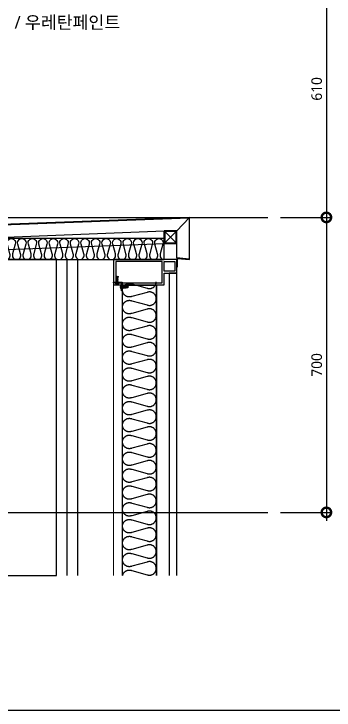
# Model space of a CAD drawing. Header units: millimetres. Extents: x 465 to 41696, y 198 to 5730.
# Drawn here: x 28895 to 29654, y 360 to 2012 of the extents above; entities that cross this region are included whole.
import ezdxf
from ezdxf.enums import TextEntityAlignment as Align
from ezdxf.xclip import XClip

# ---------------------------------------------------------------- set-up
doc = ezdxf.new("R2010")
doc.units = ezdxf.units.MM
doc.header["$LTSCALE"] = 200
doc.header["$XCLIPFRAME"] = 0
doc.linetypes.add('CEN', pattern=[62, 60, -1, 0, -1])
doc.linetypes.add('CEN-OC', pattern=[10, 9.25, -0.25, 0.25, -0.25])
doc.layers.get('DEFPOINTS').update_dxf_attribs({"color": 137})
for name, color, linetype in [('01단열재', 252, 'Continuous'), ('A-CON', 2, 'Continuous'), ('AA-DWXM-CURT', 4, 'Continuous'), ('cen', 1, 'CEN'), ('CTR', 1, 'CEN-OC'), ('deta', 8, 'Continuous'), ('DIM-INT', 7, 'Continuous'), ('ELE-4', 4, 'Continuous'), ('ELE-6', 6, 'Continuous'), ('ELE-8', 8, 'Continuous'), ('HAT-253', 253, 'Continuous'), ('INSUL', 252, 'Continuous'), ('PANEL', 6, 'Continuous'), ('S-253', 252, 'Continuous'), ('STL', 4, 'Continuous'), ('TABLE', 7, 'Continuous'), ('TEXT', 3, 'Continuous'), ('WIN1', 7, 'Continuous')]:
    doc.layers.add(name, color=color, linetype=linetype)
doc.layers.add('insulation', color=8, linetype='Continuous', lineweight=5)
doc.styles.add('arial', font='arial.ttf')
doc.styles.add('스타일1', font='malgun.ttf')
doc.linetypes.add('INSUL50', pattern='A,0.00254,-2.54,[134,ltypeshp.shx,S=6.25,R=0,X=-2.54,Y=0],-19.92,[134,ltypeshp.shx,S=6.25,R=180,X=2.54,Y=0],-2.54', length=25.00254)
doc.dimstyles.new('CJA$0', dxfattribs={"dimscale": 300, "dimtxt": 2.7, "dimasz": 1, "dimexe": 2, "dimexo": 3, "dimgap": 1, "dimtad": 1, "dimdec": 0, "dimzin": 1, "dimdsep": 46, "dimtxsty": 'arial', "dimblk": 'DOT', "dimcen": 0.09, "dimdle": 1, "dimclrd": 256, "dimclre": 256, "dimclrt": 3, "dimadec": 0, "dimazin": 0, "dimtfac": 1, "dimtdec": 0, "dimtmove": 2, "dimatfit": 3, "dimldrblk": 'DOT', "dimfxl": 1, "dimtolj": 1, "dimtzin": 1, "dimarcsym": 0})

# ---------------------------------------------------------------- blocks, each defined once
blk = doc.blocks.new('_DotSmall')
at = {"color": 0, "linetype": 'ByBlock', "const_width": 0.5}
blk.add_lwpolyline([(-0.0625, 0, 1), (0.0625, 0, 1)], format="xyb", close=True, dxfattribs=at)
blk = doc.blocks.new('*D304')
at = {"layer": 'DEFPOINTS', "color": 0, "transparency": 16777216}
for p in [(29497.1, 1529.1), (29497.1, 829.1), (29636.1, 829.1)]:
    blk.add_point(p, dxfattribs=at)
at = {"layer": 'DIM-INT', "color": 7, "lineweight": -2, "transparency": 16777216}
for p, q in [((29636.1, 1549.1), (29636.1, 809.1)), ((29527.1, 1529.1), (29646.1, 1529.1)), ((29527.1, 829.1), (29646.1, 829.1))]:
    blk.add_line(p, q, dxfattribs=at)
at = {"layer": 'DIM-INT', "color": 7, "lineweight": -2, "transparency": 16777216, "xscale": 45, "yscale": 45, "zscale": 45}
for p, rotation in [((29636.1, 1529.1), 90), ((29636.1, 829.1), 270)]:
    blk.add_blockref('_DotSmall', p, dxfattribs=dict(at, rotation=rotation))
at = {"layer": 'DIM-INT', "color": 3, "transparency": 16777216, "insert": (29613.2, 1179.1), "char_height": 25, "attachment_point": 5, "rotation": 90, "style": '스타일1'}
blk.add_mtext('\\A1;700', dxfattribs=at)
blk = doc.blocks.new('_DOT')
at = {"color": 0, "linetype": 'ByBlock'}
blk.add_line((-0.5, 0), (-1, 0), dxfattribs=at)
at = {"color": 0, "linetype": 'ByBlock', "const_width": 0.5}
blk.add_lwpolyline([(-0.25, 0, 1), (0.25, 0, 1)], format="xyb", close=True, dxfattribs=at)
blk = doc.blocks.new('*D305')
at = {"layer": 'DEFPOINTS', "color": 0, "transparency": 16777216}
for p in [(29497.1, 2139.1), (29497.1, 1529.1), (29636.1, 1529.1)]:
    blk.add_point(p, dxfattribs=at)
at = {"layer": 'DIM-INT', "color": 7, "lineweight": -2, "transparency": 16777216}
for p, q in [((29636.1, 2159.1), (29636.1, 1509.1)), ((29527.1, 2139.1), (29646.1, 2139.1)), ((29527.1, 1529.1), (29646.1, 1529.1))]:
    blk.add_line(p, q, dxfattribs=at)
at = {"layer": 'DIM-INT', "color": 7, "lineweight": -2, "transparency": 16777216, "xscale": 45, "yscale": 45, "zscale": 45}
for p, rotation in [((29636.1, 2139.1), 90), ((29636.1, 1529.1), 270)]:
    blk.add_blockref('_DotSmall', p, dxfattribs=dict(at, rotation=rotation))
at = {"layer": 'DIM-INT', "color": 3, "transparency": 16777216, "insert": (29613.1, 1834.1), "char_height": 25, "attachment_point": 5, "rotation": 90, "style": '스타일1'}
blk.add_mtext('\\A1;610', dxfattribs=at)
blk = doc.blocks.new('WB-150-C')
at = {"layer": 'WIN1', "color": 251}
blk.add_line((38.9, 30), (217.2, 30), dxfattribs=at)
at = {"layer": 'WIN1'}
blk.add_lwpolyline([(195, 32.5), (170, 32.5), (170, 60), (50, 60), (50, 0), (170, 0), (170, 27.5), (195, 27.5)], close=True, dxfattribs=at)
at = {"layer": 'WIN1', "color": 251}
blk.add_lwpolyline([(55, 55), (55, 5), (165, 5), (165, 55)], close=True, dxfattribs=at)
blk.add_arc((224, 30), 26, 157.3801, 202.6199, dxfattribs=at)
blk = doc.blocks.new('WB-150-E')
at = {"layer": 'WIN1'}
blk.add_lwpolyline([(200, 60), (50, 60), (50, 0), (170, 0), (170, 27.5), (200, 27.5), (200, 60)], dxfattribs=at)
at = {"layer": 'WIN1', "color": 251}
blk.add_lwpolyline([(55, 55), (55, 5), (165, 5), (165, 55)], close=True, dxfattribs=at)
blk.add_lwpolyline([(195, 32.5), (170, 32.5), (170, 55), (195, 55), (195, 32.5)], dxfattribs=at)
blk = doc.blocks.new('WWW-150-6000')
at = {"layer": 'AA-DWXM-CURT'}
for points in [[(132, 4440), (150, 4440), (150, 5967.5), (132, 5967.5)], [(132, 910), (150, 910), (150, 4420), (132, 4420)], [(132, 32.5), (150, 32.5), (150, 890), (132, 890)]]:
    blk.add_lwpolyline(points, close=True, dxfattribs=at)
at = {"layer": 'deta', "lineweight": 25}
for p, q in [((6.7, 5955.3), (10.8, 5956.1)), ((6.7, 5953.8), (10.8, 5954.6)), ((6.7, 5952.2), (10.8, 5953)), ((6.7, 5950.6), (10.8, 5951.4)), ((6.7, 5949), (10.8, 5949.8)), ((6.7, 5947.4), (10.8, 5948.2)), ((7.1, 5956.4), (8.8, 5960.8)), ((7.1, 5954), (7.1, 5955)), ((7.1, 5952.4), (7.1, 5953.4)), ((7.1, 5950.8), (7.1, 5951.8)), ((7.1, 5949.2), (7.1, 5950.2)), ((7.1, 5947.6), (7.1, 5948.6)), ((8.8, 5960.8), (8.2, 5955.9)), ((8.8, 5944.8), (8.8, 5960.8)), ((10.4, 5955), (10.4, 5955.9)), ((10.4, 5953.4), (10.4, 5954.3)), ((10.4, 5951.8), (10.4, 5952.7)), ((10.4, 5950.2), (10.4, 5951.2)), ((10.4, 5948.6), (10.4, 5949.6)), ((18.8, 5934.9), (34.8, 5934.9)), ((20, 5946), (20, 5920)), ((20, 5940), (102.4, 5940)), ((21.2, 4467.2), (21.2, 5938.8)), ((101.2, 5938.8), (21.2, 5938.8)), ((21.4, 5936.9), (22.2, 5932.9)), ((21.6, 5936.5), (22.6, 5936.5)), ((22.6, 5933.2), (23.6, 5933.2)), ((23, 5936.9), (23.8, 5932.9)), ((23.2, 5936.5), (24.2, 5936.5)), ((24.2, 5933.2), (25.2, 5933.2)), ((24.6, 5936.9), (25.4, 5932.9)), ((24.8, 5936.5), (25.8, 5936.5)), ((25.8, 5933.2), (26.7, 5933.2)), ((26.2, 5936.9), (27, 5932.9)), ((26.4, 5936.5), (27.4, 5936.5)), ((27.4, 5933.2), (28.3, 5933.2)), ((27.8, 5936.9), (28.5, 5932.9)), ((28, 5936.5), (28.9, 5936.5)), ((28.9, 5933.2), (29.9, 5933.2)), ((29.3, 5936.9), (30.1, 5932.9)), ((34.8, 5934.9), (29.9, 5935.5)), ((30.4, 5936.5), (34.8, 5934.9)), ((101.2, 5938.8), (101.2, 4467.2)), ((102.4, 4466), (102.4, 5940)), ((20, 5920), (21.2, 5920)), ((-20.5, 4800), (-20.5, 4660)), ((19.5, 4761), (19.5, 4779)), ((49.5, 4761), (49.5, 4779)), ((10.5, 4770), (28.5, 4770)), ((40.5, 4770), (58.5, 4770)), ((19.5, 4699), (19.5, 4681)), ((49.5, 4699), (49.5, 4681)), ((10.5, 4690), (28.5, 4690)), ((40.5, 4690), (58.5, 4690)), ((20, 4486), (21.2, 4486)), ((20, 4466), (20, 4486)), ((8.8, 4461.2), (8.8, 4445.2)), ((18.8, 4471.1), (34.8, 4471.1)), ((20, 4466), (102.4, 4466)), ((101.2, 4467.2), (21.2, 4467.2)), ((21.4, 4469.1), (22.2, 4473.1)), ((21.6, 4469.5), (22.6, 4469.5)), ((22.6, 4472.8), (23.6, 4472.8)), ((23, 4469.1), (23.8, 4473.1)), ((23.2, 4469.5), (24.2, 4469.5)), ((24.2, 4472.8), (25.2, 4472.8)), ((24.6, 4469.1), (25.4, 4473.1)), ((24.8, 4469.5), (25.8, 4469.5)), ((25.8, 4472.8), (26.7, 4472.8)), ((26.2, 4469.1), (27, 4473.1)), ((26.4, 4469.5), (27.4, 4469.5)), ((27.4, 4472.8), (28.3, 4472.8)), ((27.8, 4469.1), (28.5, 4473.1)), ((28, 4469.5), (28.9, 4469.5)), ((28.9, 4472.8), (29.9, 4472.8)), ((29.3, 4469.1), (30.1, 4473.1)), ((34.8, 4471.1), (29.9, 4470.5)), ((30.4, 4469.5), (34.8, 4471.1)), ((6.7, 4458.6), (10.8, 4457.8)), ((6.7, 4457), (10.8, 4456.2)), ((6.7, 4455.4), (10.8, 4454.6)), ((6.7, 4453.8), (10.8, 4453)), ((6.7, 4452.2), (10.8, 4451.4)), ((6.7, 4450.7), (10.8, 4449.9)), ((7.1, 4458.4), (7.1, 4457.4)), ((7.1, 4456.8), (7.1, 4455.8)), ((7.1, 4455.2), (7.1, 4454.2)), ((7.1, 4453.6), (7.1, 4452.6)), ((7.1, 4452), (7.1, 4451.1)), ((7.1, 4449.6), (8.8, 4445.2)), ((8.8, 4445.2), (8.2, 4450.1)), ((10.4, 4457.4), (10.4, 4456.4)), ((10.4, 4455.8), (10.4, 4454.8)), ((10.4, 4454.2), (10.4, 4453.3)), ((10.4, 4452.6), (10.4, 4451.7)), ((10.4, 4451.1), (10.4, 4450.1))]:
    blk.add_line(p, q, dxfattribs=at)
for points in [[(7.1, 5947), (7.1, 5945.3, -0.414214), (6.6, 5944.8), (5.4, 5944.8, 0.383591), (4.9, 5944.4, 0.058295), (4.9, 5942.8, 0.28422), (5.3, 5942.4, 0.169538), (12.3, 5942.4, 0.28422), (12.6, 5942.8, 0.058295), (12.6, 5944.4, 0.383591), (12.1, 5944.8), (10.9, 5944.8, -0.414214), (10.4, 5945.3), (10.4, 5948)], [(21, 5936.5), (19.3, 5936.5, -0.414214), (18.8, 5937), (18.8, 5938.2, 0.383591), (18.3, 5938.7, 0.058295), (16.8, 5938.7, 0.28422), (16.4, 5938.4, 0.169538), (16.4, 5931.4, 0.28422), (16.8, 5931, 0.058295), (18.3, 5931, 0.383591), (18.8, 5931.5), (18.8, 5932.7, -0.414214), (19.3, 5933.2), (22, 5933.2)], [(7.1, 4459), (7.1, 4460.7, 0.414214), (6.6, 4461.2), (5.4, 4461.2, -0.383591), (4.9, 4461.6, -0.058295), (4.9, 4463.2, -0.28422), (5.3, 4463.6, -0.169538), (12.3, 4463.6, -0.28422), (12.6, 4463.2, -0.058295), (12.6, 4461.6, -0.383591), (12.1, 4461.2), (10.9, 4461.2, 0.414214), (10.4, 4460.7), (10.4, 4458)], [(21, 4469.5), (19.3, 4469.5, 0.414214), (18.8, 4469), (18.8, 4467.8, -0.383591), (18.3, 4467.3, -0.058295), (16.8, 4467.3, -0.28422), (16.4, 4467.6, -0.169538), (16.4, 4474.6, -0.28422), (16.8, 4475, -0.058295), (18.3, 4475, -0.383591), (18.8, 4474.5), (18.8, 4473.3, 0.414214), (19.3, 4472.8), (22, 4472.8)]]:
    blk.add_lwpolyline(points, format="xyb", dxfattribs=at)
for points in [[(10.4, 5955.9), (7.1, 5955), (6.7, 5955.3), (7.1, 5955.6), (10.4, 5956.5), (10.8, 5956.1)], [(10.4, 5954.3), (7.1, 5953.4), (6.7, 5953.8), (7.1, 5954), (10.4, 5955), (10.8, 5954.6)], [(10.4, 5952.7), (7.1, 5951.8), (6.7, 5952.2), (7.1, 5952.4), (10.4, 5953.4), (10.8, 5953)], [(10.4, 5951.2), (7.1, 5950.2), (6.7, 5950.6), (7.1, 5950.8), (10.4, 5951.8), (10.8, 5951.4)], [(10.4, 5949.6), (7.1, 5948.6), (6.7, 5949), (7.1, 5949.2), (10.4, 5950.2), (10.8, 5949.8)], [(10.4, 5948), (7.1, 5947), (6.7, 5947.4), (7.1, 5947.6), (10.4, 5948.6), (10.8, 5948.2)], [(22, 5933.2), (21, 5936.5), (21.4, 5936.9), (21.6, 5936.5), (22.6, 5933.2), (22.2, 5932.9)], [(23.6, 5933.2), (22.6, 5936.5), (23, 5936.9), (23.2, 5936.5), (24.2, 5933.2), (23.8, 5932.9)], [(25.2, 5933.2), (24.2, 5936.5), (24.6, 5936.9), (24.8, 5936.5), (25.8, 5933.2), (25.4, 5932.9)], [(26.7, 5933.2), (25.8, 5936.5), (26.2, 5936.9), (26.4, 5936.5), (27.4, 5933.2), (27, 5932.9)], [(28.3, 5933.2), (27.4, 5936.5), (27.8, 5936.9), (28, 5936.5), (28.9, 5933.2), (28.5, 5932.9)], [(29.9, 5933.2), (28.9, 5936.5), (29.3, 5936.9), (29.6, 5936.5), (30.5, 5933.2), (30.1, 5932.9)], [(22.2, 4765.3), (25, 4770), (22.2, 4774.7), (16.8, 4774.7), (14, 4770), (16.8, 4765.3)], [(52.2, 4765.3), (55, 4770), (52.2, 4774.7), (46.8, 4774.7), (44, 4770), (46.8, 4765.3)], [(22.2, 4694.7), (25, 4690), (22.2, 4685.3), (16.8, 4685.3), (14, 4690), (16.8, 4694.7)], [(52.2, 4694.7), (55, 4690), (52.2, 4685.3), (46.8, 4685.3), (44, 4690), (46.8, 4694.7)], [(22, 4472.8), (21, 4469.5), (21.4, 4469.1), (21.6, 4469.5), (22.6, 4472.8), (22.2, 4473.1)], [(23.6, 4472.8), (22.6, 4469.5), (23, 4469.1), (23.2, 4469.5), (24.2, 4472.8), (23.8, 4473.1)], [(25.2, 4472.8), (24.2, 4469.5), (24.6, 4469.1), (24.8, 4469.5), (25.8, 4472.8), (25.4, 4473.1)], [(26.7, 4472.8), (25.8, 4469.5), (26.2, 4469.1), (26.4, 4469.5), (27.4, 4472.8), (27, 4473.1)], [(28.3, 4472.8), (27.4, 4469.5), (27.8, 4469.1), (28, 4469.5), (28.9, 4472.8), (28.5, 4473.1)], [(29.9, 4472.8), (28.9, 4469.5), (29.3, 4469.1), (29.6, 4469.5), (30.5, 4472.8), (30.1, 4473.1)], [(10.4, 4458), (7.1, 4459), (6.7, 4458.6), (7.1, 4458.4), (10.4, 4457.4), (10.8, 4457.8)], [(10.4, 4456.4), (7.1, 4457.4), (6.7, 4457), (7.1, 4456.8), (10.4, 4455.8), (10.8, 4456.2)], [(10.4, 4454.8), (7.1, 4455.8), (6.7, 4455.4), (7.1, 4455.2), (10.4, 4454.2), (10.8, 4454.6)], [(10.4, 4453.3), (7.1, 4454.2), (6.7, 4453.8), (7.1, 4453.6), (10.4, 4452.6), (10.8, 4453)], [(10.4, 4451.7), (7.1, 4452.6), (6.7, 4452.2), (7.1, 4452), (10.4, 4451.1), (10.8, 4451.4)], [(10.4, 4450.1), (7.1, 4451.1), (6.7, 4450.7), (7.1, 4450.4), (10.4, 4449.5), (10.8, 4449.9)]]:
    blk.add_lwpolyline(points, close=True, dxfattribs=at)
for points in [[(7.1, 5955.6), (7, 5959.6), (8.8, 5960.8), (10.5, 5959.6), (10.4, 5956.5)], [(20, 5926), (18.8, 5926), (18.8, 5944.8), (0, 5944.8), (0, 5946), (20, 5946), (20, 5926)], [(29.6, 5936.5), (33.6, 5936.6), (34.8, 5934.9), (33.6, 5933.1), (30.5, 5933.2)], [(-25.5, 4800), (-140, 4800), (-140, 4660), (-25.5, 4660)], [(-25.5, 4800), (64.5, 4800), (64.5, 4660), (-25.5, 4660), (-25.5, 4800)], [(20, 4480), (18.8, 4480), (18.8, 4461.2), (0, 4461.2), (0, 4460), (20, 4460), (20, 4480)], [(29.6, 4469.5), (33.6, 4469.4), (34.8, 4471.1), (33.6, 4472.9), (30.5, 4472.8)], [(7.1, 4450.4), (7, 4446.4), (8.8, 4445.2), (10.5, 4446.4), (10.4, 4449.5)]]:
    blk.add_lwpolyline(points, dxfattribs=at)
for centre, radius in [((19.5, 4770), 6), ((19.5, 4770), 4.55), ((49.5, 4770), 6), ((49.5, 4770), 4.55), ((19.5, 4690), 6), ((19.5, 4690), 4.55), ((49.5, 4690), 6), ((49.5, 4690), 4.55)]:
    blk.add_circle(centre, radius, dxfattribs=at)
at = {"layer": 'INSUL', "color": 250}
blk.add_lwpolyline([(101.2, 4467.2, 0.524856), (79.5, 4482.2), (42.9, 4472.2, -1.449198), (42.9, 4502.2), (79.5, 4492.2, 0.524856), (101.2, 4507.2, 0.524856), (79.5, 4522.2), (42.9, 4512.2, -1.449198), (42.9, 4542.2), (79.5, 4532.2, 0.524856), (101.2, 4547.2, 0.524856), (79.5, 4562.2), (42.9, 4552.2, -1.449198), (42.9, 4582.2), (79.5, 4572.2, 0.524856), (101.2, 4587.2, 0.524856), (79.5, 4602.2), (42.9, 4592.2, -1.449198), (42.9, 4622.2), (79.5, 4612.2, 0.524856), (101.2, 4627.2, 0.524856), (79.5, 4642.2), (42.9, 4632.2, -1.449198), (42.9, 4662.2), (79.5, 4652.2, 0.524856), (101.2, 4667.2, 0.524856), (79.5, 4682.2), (42.9, 4672.2, -1.449198), (42.9, 4702.2), (79.5, 4692.2, 0.524856), (101.2, 4707.2, 0.524856), (79.5, 4722.2), (42.9, 4712.2, -1.449198), (42.9, 4742.2), (79.5, 4732.2, 0.524856), (101.2, 4747.2, 0.524856), (79.5, 4762.2), (42.9, 4752.2, -1.449198), (42.9, 4782.2), (79.5, 4772.2, 0.524856), (101.2, 4787.2, 0.524856), (79.5, 4802.2), (42.9, 4792.2, -1.449198), (42.9, 4822.2), (79.5, 4812.2, 0.524856), (101.2, 4827.2, 0.524856), (79.5, 4842.2), (42.9, 4832.2, -1.449198), (42.9, 4862.2), (79.5, 4852.2, 0.524856), (101.2, 4867.2, 0.524856), (79.5, 4882.2), (42.9, 4872.2, -1.449198), (42.9, 4902.2), (79.5, 4892.2, 0.524856), (101.2, 4907.2, 0.524856), (79.5, 4922.2), (42.9, 4912.2, -1.449198), (42.9, 4942.2), (79.5, 4932.2, 0.524856), (101.2, 4947.2, 0.524856), (79.5, 4962.2), (42.9, 4952.2, -1.449198), (42.9, 4982.2), (79.5, 4972.2, 0.524856), (101.2, 4987.2, 0.524856), (79.5, 5002.2), (42.9, 4992.2, -1.449198), (42.9, 5022.2), (79.5, 5012.2, 0.524856), (101.2, 5027.2, 0.524856), (79.5, 5042.2), (42.9, 5032.2, -1.449198), (42.9, 5062.2), (79.5, 5052.2, 0.524856), (101.2, 5067.2, 0.524856), (79.5, 5082.2), (42.9, 5072.2, -1.449198), (42.9, 5102.2), (79.5, 5092.2, 0.524856), (101.2, 5107.2, 0.524856), (79.5, 5122.2), (42.9, 5112.2, -1.449198), (42.9, 5142.2), (79.5, 5132.2, 0.524856), (101.2, 5147.2, 0.524856), (79.5, 5162.2), (42.9, 5152.2, -1.449198), (42.9, 5182.2), (79.5, 5172.2, 0.524856), (101.2, 5187.2, 0.524856), (79.5, 5202.2), (42.9, 5192.2, -1.449198), (42.9, 5222.2), (79.5, 5212.2, 0.524856), (101.2, 5227.2, 0.524856), (79.5, 5242.2), (42.9, 5232.2, -1.449198), (42.9, 5262.2), (79.5, 5252.2, 0.524856), (101.2, 5267.2, 0.524856), (79.5, 5282.2), (42.9, 5272.2, -1.449198), (42.9, 5302.2), (79.5, 5292.2, 0.524856), (101.2, 5307.2, 0.524856), (79.5, 5322.2), (42.9, 5312.2, -1.449198), (42.9, 5342.2), (79.5, 5332.2, 0.524856), (101.2, 5347.2, 0.524856), (79.5, 5362.2), (42.9, 5352.2, -1.449198), (42.9, 5382.2), (79.5, 5372.2, 0.524856), (101.2, 5387.2, 0.524856), (79.5, 5402.2), (42.9, 5392.2, -1.449198), (42.9, 5422.2), (79.5, 5412.2, 0.524856), (101.2, 5427.2, 0.524856), (79.5, 5442.2), (42.9, 5432.2, -1.449198), (42.9, 5462.2), (79.5, 5452.2, 0.524856), (101.2, 5467.2, 0.524856), (79.5, 5482.2), (42.9, 5472.2, -1.449198), (42.9, 5502.2), (79.5, 5492.2, 0.524856), (101.2, 5507.2, 0.524856), (79.5, 5522.2), (42.9, 5512.2, -1.449198), (42.9, 5542.2), (79.5, 5532.2, 0.524856), (101.2, 5547.2, 0.524856), (79.5, 5562.2), (42.9, 5552.2, -1.449198), (42.9, 5582.2), (79.5, 5572.2, 0.524856), (101.2, 5587.2, 0.524856), (79.5, 5602.2), (42.9, 5592.2, -1.449198), (42.9, 5622.2), (79.5, 5612.2, 0.524856), (101.2, 5627.2, 0.524856), (79.5, 5642.2), (42.9, 5632.2, -1.449198), (42.9, 5662.2), (79.5, 5652.2, 0.524856), (101.2, 5667.2, 0.524856), (79.5, 5682.2), (42.9, 5672.2, -1.449198), (42.9, 5702.2), (79.5, 5692.2, 0.524856), (101.2, 5707.2, 0.524856), (79.5, 5722.2), (42.9, 5712.2, -1.449198), (42.9, 5742.2), (79.5, 5732.2, 0.524856), (101.2, 5747.2, 0.524856), (79.5, 5762.2), (42.9, 5752.2, -1.449198), (42.9, 5782.2), (79.5, 5772.2, 0.524856), (101.2, 5787.2, 0.524856), (79.5, 5802.2), (42.9, 5792.2, -1.449198), (42.9, 5822.2), (79.5, 5812.2, 0.524856), (101.2, 5827.2, 0.524856), (79.5, 5842.2), (42.9, 5832.2, -1.449198), (42.9, 5862.2), (79.5, 5852.2, 0.524856), (101.2, 5867.2, 0.524856), (79.5, 5882.2), (42.9, 5872.2, -1.449198), (42.9, 5902.2), (79.5, 5892.2, 0.524856), (101.2, 5907.2, 0.524856), (79.5, 5922.2), (42.9, 5912.2, -1.449198), (42.9, 5942.2), (79.5, 5932.2, 0.524856), (101.2, 5947.2)], format="xyb", dxfattribs=at)
at = {"layer": 'insulation'}
blk.add_line((0, 5940), (0, 60), dxfattribs=at)
for name, p in [('WB-150-E', (-50, 5940)), ('WB-150-C', (-50, 4400)), ('WB-150-C', (-50, 870))]:
    blk.add_blockref(name, p, dxfattribs=at)
at = {"layer": 'insulation', "xscale": -1, "rotation": 180}
blk.add_blockref('WB-150-E', (-50, 60), dxfattribs=at)
blk = doc.blocks.new('STL_30x30')
at = {"layer": 'CTR'}
for p, q in [((1.6, 28.4), (28.4, 1.6)), ((28.4, 28.4), (1.6, 1.6))]:
    blk.add_line(p, q, dxfattribs=at)
at = {"layer": 'ELE-4'}
for points in [[(0, 0), (30, 0), (30, 30), (0, 30)], [(1.6, 1.6), (28.4, 1.6), (28.4, 28.4), (1.6, 28.4)]]:
    blk.add_lwpolyline(points, close=True, dxfattribs=at)
blk = doc.blocks.new('CAP-000X100')
at = {"layer": 'ELE-6'}
blk.add_lwpolyline([(-470, -100), (-60, -100), (-60, -50), (-470, -50)], close=True, dxfattribs=at)
at = {"layer": 'ELE-8'}
for p, q in [((-30, -32.2), (-1.2, -1.3)), ((-500, -47.9), (-528.8, -21.1)), ((-470, -47.9), (-60, -32.2)), ((-60, -50), (-60, -32.2)), ((-30, -96), (-30, -32.2)), ((-500, -98.8), (-500, -48.9)), ((-470, -50), (-470, -47.9)), ((-500, -78.9), (-59.5, -62.2))]:
    blk.add_line(p, q, dxfattribs=at)
at = {"layer": 'INSUL'}
blk.add_lwpolyline([(-470, -50.3, -0.446811), (-463.2, -63.6), (-469.4, -86.5, 0.524856), (-460, -100, 0.524856), (-450.7, -86.5), (-456.9, -63.6, -1.449198), (-438.2, -63.6), (-444.4, -86.5, 0.524856), (-435, -100, 0.524856), (-425.7, -86.5), (-431.9, -63.6, -1.449198), (-413.2, -63.6), (-419.4, -86.5, 0.524856), (-410, -100, 0.524856), (-400.7, -86.5), (-406.9, -63.6, -1.449198), (-388.2, -63.6), (-394.4, -86.5, 0.524856), (-385, -100, 0.524856), (-375.7, -86.5), (-381.9, -63.6, -1.449198), (-363.2, -63.6), (-369.4, -86.5, 0.524856), (-360, -100, 0.524856), (-350.7, -86.5), (-356.9, -63.6, -1.449198), (-338.2, -63.6), (-344.4, -86.5, 0.524856), (-335, -100, 0.524856), (-325.7, -86.5), (-331.9, -63.6, -1.449198), (-313.2, -63.6), (-319.4, -86.5, 0.524856), (-310, -100, 0.524856), (-300.7, -86.5), (-306.9, -63.6, -1.449198), (-288.2, -63.6), (-294.4, -86.5, 0.524856), (-285, -100, 0.524856), (-275.7, -86.5), (-281.9, -63.6, -1.449198), (-263.2, -63.6), (-269.4, -86.5, 0.524856), (-260, -100, 0.524856), (-250.7, -86.5), (-256.9, -63.6, -1.449198), (-238.2, -63.6), (-244.4, -86.5, 0.524856), (-235, -100, 0.524856), (-225.7, -86.5), (-231.9, -63.6, -1.449198), (-213.2, -63.6), (-219.4, -86.5, 0.524856), (-210, -100, 0.524856), (-200.7, -86.5), (-206.9, -63.6, -1.449198), (-188.2, -63.6), (-194.4, -86.5, 0.524856), (-185, -100, 0.524856), (-175.7, -86.5), (-181.9, -63.6, -1.449198), (-163.2, -63.6), (-169.4, -86.5, 0.524856), (-160, -100, 0.524856), (-150.7, -86.5), (-156.9, -63.6, -1.449198), (-138.2, -63.6), (-144.4, -86.5, 0.524856), (-135, -100, 0.524856), (-125.7, -86.5), (-131.9, -63.6, -1.449198), (-113.2, -63.6), (-119.4, -86.5, 0.524856), (-110, -100, 0.524856), (-100.7, -86.5), (-106.9, -63.6, -1.449198), (-88.2, -63.6), (-94.4, -86.5, 0.524856), (-85, -100, 0.524856), (-75.7, -86.5), (-81.9, -63.6, -1.449198), (-63.2, -63.6), (-69.4, -86.5, 0.524856), (-60, -100, 0.00003), (-60, -100)], format="xyb", dxfattribs=at)
at = {"layer": 'STL'}
blk.add_lwpolyline([(-499.1, -145.6), (-485, -125), (-485, -98.8), (-528.8, -98.8), (-528.8, -21.1), (-1.2, -1.3), (-1.2, -98.8), (-30, -96), (-30, -117.2), (-28.8, -117.2), (-28.8, -97.2), (0, -100), (0, 0), (-530, -20), (-530, -100), (-486.2, -100), (-486.2, -124.6), (-500.1, -144.9), (-499.1, -145.6)], dxfattribs=at)
at = {"layer": 'S-253'}
for p in [(-60, -62.2), (-500, -77.9)]:
    blk.add_blockref('STL_30x30', p, dxfattribs=at)

msp = doc.modelspace()

# ---------------------------------------------------------------- linework, layer by layer
at = {"layer": '01단열재'}
msp.add_line((28996.6, 1429.1), (29046.6, 1429.1), dxfattribs=at)
at = {"layer": '01단열재', "linetype": 'INSUL50', "ltscale": 0.005}
msp.add_line((29021.6, 679.1), (29021.6, 1429.1), dxfattribs=at)
at = {"layer": '01단열재'}
msp.add_lwpolyline([(29046.6, 679.1), (29046.6, 1429.1)], dxfattribs=at)
at = {"layer": 'A-CON'}
for points in [[(28996.6, 679.1), (28996.6, 829.1), (28996.6, 829.1), (28996.6, 1429.1), (28846.6, 1429.1), (28846.6, 1279.1), (28696.6, 1249.1), (28696.6, 1129.1), (28876.6, 1129.1), (28846.6, 1089.1), (28846.6, 829.1), (28007.9, 829.1)], [(28007.9, 679.1), (28996.6, 679.1)]]:
    msp.add_lwpolyline(points, dxfattribs=at)
at = {"layer": 'cen'}
for p, q in [((27903.1, 1529.1), (29497.1, 1529.1)), ((27908.1, 829.1), (29497.1, 829.1))]:
    msp.add_line(p, q, dxfattribs=at)
at = {"layer": 'TABLE', "color": 4}
msp.add_line((25695, 360), (32565, 360), dxfattribs=at)

# ---------------------------------------------------------------- block references
at = {"layer": 'HAT-253'}
ref = msp.add_blockref('WWW-150-6000', (29131.6, -4570.9), dxfattribs=at)
XClip(ref).set_block_clipping_path([(-316.1664901853, 5250.0000000002), (273.8019502542, 6100.0000000003)])
at = {"layer": 'PANEL'}
msp.add_blockref('CAP-000X100', (29311.6, 1529.1), dxfattribs=at)

# ---------------------------------------------------------------- texts
at = {"layer": 'TEXT', "color": 3, "style": '스타일1'}
msp.add_text('/ 우레탄페인트', height=30, dxfattribs=at).set_placement((28896.7, 1991.9), align=Align.MIDDLE_LEFT)

# ---------------------------------------------------------------- dimensions: what is measured, and where the dimension line sits
at = {"layer": 'DIM-INT'}
for base, p1, p2, picture, middle in [((29636.1, 1529.1), (29497.1, 2139.1), (29497.1, 1529.1), '*D305', (29613.1, 1834.1)), ((29636.1, 829.1), (29497.1, 1529.1), (29497.1, 829.1), '*D304', (29613.2, 1179.1))]:
    dim = msp.add_linear_dim(base=base, p1=p1, p2=p2, angle=90, dimstyle='CJA$0', override={"dimscale": 10, "dimtxt": 2.5, "dimasz": 4.5, "dimexe": 1, "dimzin": 8, "dimlunit": 6, "dimtxsty": '스타일1', "dimblk1": 'DotSmall', "dimblk2": 'DotSmall', "dimsah": 1, "dimcen": 1, "dimdle": 2, "dimclrd": 7, "dimclre": 7, "dimtix": 1, "dimfxl": 2, "dimtzin": 0}, dxfattribs=at)
    dim.commit()
    dim.dimension.update_dxf_attribs({"geometry": picture, "text_midpoint": middle})

doc.saveas('drawing.dxf')
